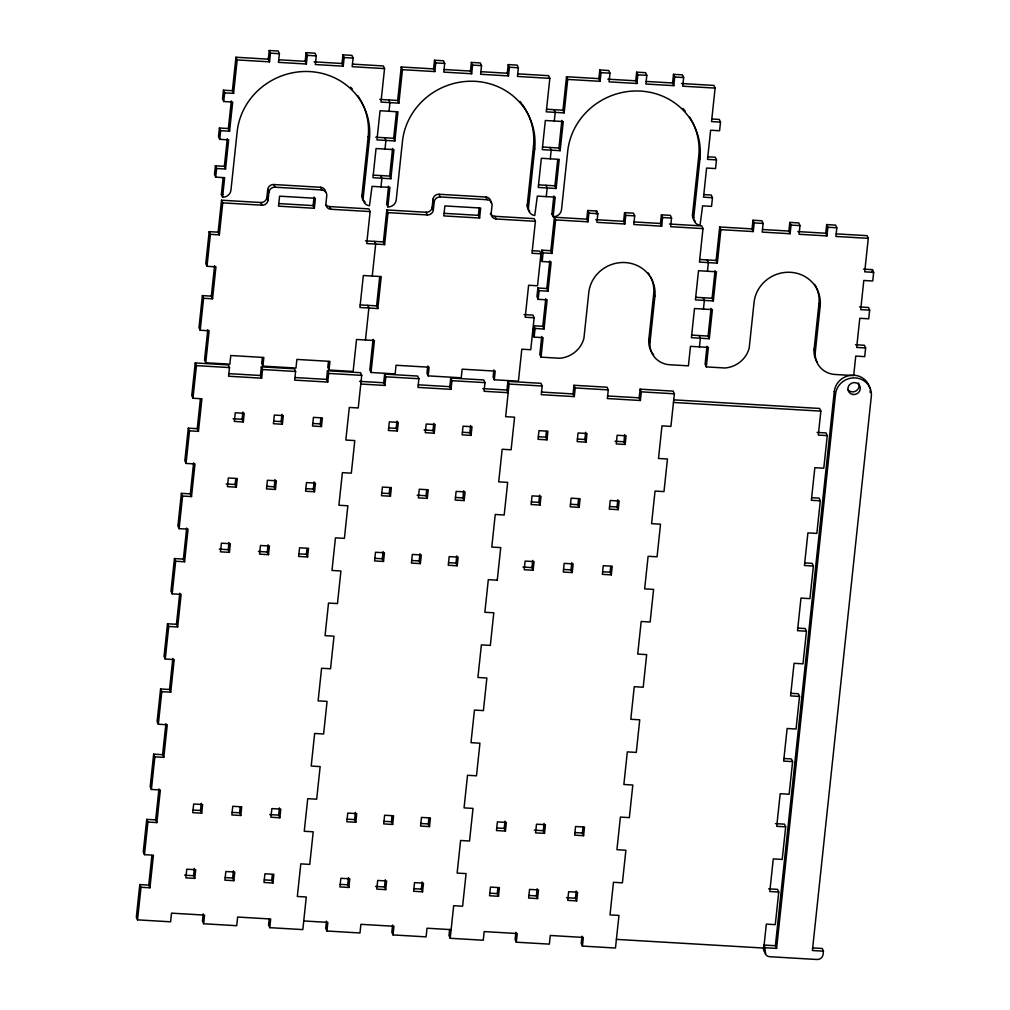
<?xml version="1.0" encoding="UTF-8"?>
<svg xmlns="http://www.w3.org/2000/svg" width="1010" height="1010" viewBox="0 0 1010 1010"><rect width="100%" height="100%" fill="white"/><g stroke="black" fill="none" stroke-linecap="round" stroke-linejoin="round"><path stroke-width="1.5" d="M215.408 165.804L216.62 168.481L225.571 169.011L224.359 166.334L215.408 165.804L214.486 174.465L215.698 177.141L224.649 177.672L222.579 197.165A7.689 7.259 -23.7 0 0 230.936 190.271L237.186 131.502A67.051 63.441 -24.3 0 1 310.007 71.596A67.051 63.441 -24.3 0 1 369.42 139.178L363.158 198.074A7.689 7.272 -24.3 0 0 369.483 205.8L372.034 186.358L389.936 187.405L387.865 206.898A7.689 7.259 -23.7 0 0 396.223 200.018L402.472 141.248A67.051 63.441 -24.3 0 1 475.293 81.343A67.051 63.441 -24.3 0 1 534.707 148.924L528.445 207.807A7.689 7.272 -24.3 0 0 534.77 215.547L537.32 196.104L555.21 197.152L553.139 216.645A7.689 7.259 -23.7 0 0 561.497 209.764L567.746 150.995A67.051 63.441 -24.3 0 1 640.567 91.089A67.051 63.441 -24.3 0 1 699.981 158.671L693.718 217.554A7.689 7.272 -24.3 0 0 700.044 225.293L702.594 205.838L711.545 206.368L712.467 197.72L711.255 195.031L703.793 194.602M219.423 128.005L220.634 130.681L229.586 131.212L228.374 128.535L219.423 128.005L218.501 136.653L219.713 139.329L228.664 139.86L225.571 169.011M223.437 90.193L224.649 92.87L233.6 93.4L232.388 90.723L223.437 90.193L222.516 98.854L223.728 101.53L232.679 102.061L229.586 131.212M139.797 884.583L141.009 887.26L149.947 887.79L148.748 885.101L139.797 884.583L136.337 917.181L137.537 919.857L170.602 921.802L171.523 913.154L204.575 915.098L203.654 923.759L236.706 925.703L237.628 917.042L270.68 918.999L269.771 927.66L302.823 929.604L306.282 896.994L297.331 896.476L300.803 863.866L309.754 864.396L313.214 831.798L304.262 831.268L307.734 798.67L316.673 799.2L320.145 766.59L311.194 766.072L314.653 733.462L323.604 733.992L327.076 701.394L318.125 700.864L321.584 668.254L330.535 668.784L334.007 636.186L325.056 635.656L328.515 603.058L337.466 603.576L340.925 570.978L331.987 570.461L335.446 537.85L344.397 538.38L347.857 505.783L338.905 505.252L342.377 472.642L351.328 473.172L354.788 440.575L345.837 440.044L349.308 407.447L358.247 407.964L361.719 375.366L360.507 372.69L327.455 370.733L326.533 379.394L327.745 382.07L294.693 380.126L295.602 371.465L294.402 368.789L261.337 366.845L260.416 375.493L261.628 378.182L228.576 376.225L229.497 367.577L228.285 364.888L195.233 362.944L191.761 395.541L192.973 398.23L201.924 398.748L198.452 431.358L189.514 430.828L188.302 428.152L197.24 428.682L198.452 431.358M146.728 819.375L147.94 822.052L156.878 822.582L155.666 819.905L146.728 819.375L143.268 851.973L144.468 854.649L153.419 855.18L149.947 887.79M153.659 754.167L154.871 756.856L163.809 757.374L162.597 754.697L153.659 754.167L150.187 786.777L151.399 789.454L160.35 789.984L156.878 822.582M160.59 688.971L161.789 691.648L170.74 692.178L169.529 689.489L160.59 688.971L157.118 721.569L158.33 724.246L167.269 724.776L163.809 757.374M167.508 623.763L168.72 626.44L177.672 626.97L176.46 624.294L167.508 623.763L164.049 656.361L165.261 659.038L174.2 659.568L170.74 692.178M174.44 558.555L175.652 561.232L184.603 561.762L183.391 559.085L174.44 558.555L170.98 591.153L172.192 593.842L181.131 594.36L177.672 626.97M181.371 493.36L182.583 496.036L191.521 496.566L190.322 493.877L181.371 493.36L177.911 525.957L179.123 528.634L188.062 529.164L184.603 561.762M188.302 428.152L184.843 460.749L186.042 463.426L194.993 463.956L191.521 496.566M202.391 295.602L203.603 298.278L212.542 298.808L211.343 296.132L202.391 295.602L198.995 327.581L200.195 330.257L209.146 330.788L205.75 362.754L229.863 364.181L230.772 355.52L263.837 357.464L262.916 366.125L295.968 368.069L296.889 359.421L329.942 361.365L329.02 370.026L353.134 371.44L356.53 339.474L374.432 340.522L371.023 372.501L395.137 373.915L396.059 365.266L429.111 367.211L428.19 375.872L461.242 377.816L462.163 369.168L495.216 371.112L494.294 379.773L518.408 381.187L521.817 349.208L530.755 349.738L534.151 317.759L532.939 315.082L524.001 314.565M209.184 231.656L210.396 234.333L219.347 234.85L218.135 232.174L209.184 231.656L205.787 263.623L207 266.299L215.951 266.829L212.542 298.808M215.698 177.141L216.62 168.481M219.713 139.329L220.634 130.681M223.728 101.53L224.649 92.87M137.537 919.857L141.009 887.26M144.468 854.649L147.94 822.052M151.399 789.454L154.871 756.856M158.33 724.246L161.789 691.648M165.261 659.038L168.72 626.44M172.192 593.842L175.652 561.232M179.123 528.634L182.583 496.036M186.042 463.426L189.514 430.828M192.973 398.23L196.445 365.62L195.233 362.944M200.195 330.257L203.603 298.278M207 266.299L210.396 234.333M222.579 197.165L221.367 194.475L223.122 177.987M224.359 166.334L227.288 138.724M228.374 128.535L231.315 100.912M232.388 90.723L235.949 57.242L268.319 59.161L269.531 61.837L237.161 59.931L235.949 57.242M148.748 885.101L151.879 855.609M155.666 819.905L158.974 788.861M162.597 754.697L165.905 723.652M169.529 689.489L172.824 658.444M176.46 624.294L179.755 593.236M183.391 559.085L186.686 528.041M190.322 493.877L193.617 462.833M197.24 428.682L200.384 399.177M207.782 329.626L204.538 360.078L205.75 362.754M211.343 296.132L214.575 265.68M218.135 232.174L221.531 200.207L260.782 202.518A5.593 5.29 -24.3 0 0 266.867 197.518L267.713 189.526A5.593 5.29 -24.3 0 1 273.786 184.527L320.612 187.279A5.593 5.29 -24.3 0 1 325.586 192.241M233.6 93.4L237.161 59.931M219.347 234.85L222.743 202.884L221.531 200.207M268.319 59.161L269.241 50.5L278.192 51.03L279.404 53.707L278.482 62.355L306.383 64.009L307.305 55.348L306.093 52.671L315.032 53.202L316.244 55.878L315.322 64.539L343.223 66.18L344.145 57.52L342.933 54.843L351.884 55.373L353.096 58.05L352.174 66.71L384.545 68.617L380.985 102.086L398.887 103.146L402.447 69.665L401.235 66.988L433.606 68.895L434.818 71.571L402.447 69.665M269.531 61.837L270.453 53.176L269.241 50.5M194.779 878.384L195.7 869.724L186.762 869.206L185.84 877.854L194.779 878.384L193.579 875.708L194.337 868.486M201.71 813.176L202.631 804.528L193.68 803.998L192.771 812.646L201.71 813.176L200.498 810.5L201.268 803.291M229.434 552.356L230.343 543.708L221.405 543.178L220.483 551.839L229.434 552.356L228.222 549.68L228.98 542.471M236.353 487.161L237.274 478.5L228.336 477.97L227.414 486.631L236.353 487.161L235.153 484.472L235.759 478.702M243.284 421.953L244.205 413.292L235.254 412.762L234.345 421.423L243.284 421.953L242.072 419.276L242.842 412.055M222.743 202.884L261.994 205.194A5.593 5.29 -24.3 0 0 268.067 200.195L268.925 192.203L267.713 189.526M203.212 913.861L202.442 921.082L203.654 923.759M262.322 357.679L261.704 363.448L262.916 366.125M261.628 378.182L262.55 369.521L261.337 366.845M306.383 64.009L305.171 61.332L306.093 52.671M233.865 880.682L234.787 872.034L225.836 871.504L224.914 880.164L233.865 880.682L232.653 878.006L233.424 870.797M240.797 815.487L241.718 806.826L232.767 806.296L231.845 814.956L240.797 815.487L239.585 812.797L240.203 807.028M268.509 554.667L269.43 546.006L260.479 545.488L259.57 554.136L268.509 554.667L267.296 551.99L268.067 544.769M275.44 489.459L276.361 480.798L267.41 480.28L266.488 488.928L275.44 489.459L274.228 486.782L274.998 479.573M282.371 424.25L283.292 415.602L274.341 415.072L273.42 423.72L282.371 424.25L281.159 421.574L281.929 414.365M314.337 208.275L315.398 198.288L279.581 196.18L278.52 206.166L314.337 208.275L313.125 205.598L314.034 197.038M343.223 66.18L342.011 63.504L342.933 54.843M272.952 882.992L273.861 874.332L264.923 873.801L264.001 882.462L272.952 882.992L271.74 880.316L272.346 874.546M279.871 817.784L280.793 809.124L271.854 808.606L270.933 817.254L279.871 817.784L278.672 815.108L279.429 807.899M307.595 556.965L308.517 548.316L299.566 547.786L298.644 556.447L307.595 556.965L306.383 554.288L307.002 548.518M314.527 491.769L315.448 483.108L306.497 482.578L305.575 491.239L314.527 491.769L313.315 489.08L314.085 481.871M321.458 426.561L322.367 417.9L313.428 417.37L312.507 426.031L321.458 426.561L320.246 423.884L320.852 418.102M269.165 919.201L268.559 924.971L269.771 927.66M328.427 361.567L327.808 367.35L329.02 370.026M327.745 382.07L328.667 373.422L327.455 370.733M364.092 201.205A7.689 7.272 -24.3 0 1 361.946 195.384L368.208 136.501A67.051 63.441 -24.3 0 0 361.529 101.896M325.927 204.79A5.593 5.29 -24.3 0 0 329.651 206.57L368.915 208.893L370.127 211.57L366.731 243.549L384.621 244.597L388.017 212.63L386.805 209.941L426.069 212.264A5.593 5.29 -24.3 0 0 432.141 207.252L432.987 199.273A5.593 5.29 -24.3 0 1 439.06 194.261L485.898 197.026A5.593 5.29 -24.3 0 1 490.835 202.682M380.985 186.888L381.894 178.227L380.694 175.551M384.999 149.076L385.921 140.428L384.709 137.739M389.014 111.277L389.936 102.616L388.724 99.939M365.481 339.991L368.877 308.025L367.665 305.348M372.273 276.046L375.669 244.066L374.458 241.39M387.865 206.898L386.653 204.222L388.56 186.231M390.857 178.757L393.951 149.606L376.048 148.546L372.955 177.697L390.857 178.757L389.645 176.081L392.574 148.457M394.872 140.946L397.965 111.807L380.063 110.746L376.97 139.898L394.872 140.946L393.66 138.269L396.438 112.186M398.887 103.146L397.675 100.47L401.235 66.988M373.056 339.373L369.824 369.824L371.023 372.501M377.828 308.555L381.224 276.576L363.335 275.515L359.926 307.495L377.828 308.555L376.616 305.866L379.684 276.942M384.621 244.597L383.409 241.92L386.805 209.941M326.483 921.133L325.712 928.341L326.924 931.018L359.977 932.975L360.898 924.327L393.951 926.271L393.041 934.919L426.094 936.863L427.015 928.215L451.129 929.642M360.797 384.027L384.898 385.441L383.699 382.765L384.621 374.104L417.673 376.061L418.885 378.737L417.963 387.398L451.015 389.342L451.937 380.682L450.725 378.005L483.777 379.949L484.989 382.638L484.068 391.287L508.181 392.713L506.969 390.037L482.856 388.61M326.924 931.018L327.846 922.37L303.745 920.956M384.898 385.441L385.82 376.793L384.621 374.104M433.606 68.895L434.527 60.246L443.478 60.777L444.69 63.453L443.769 72.101L471.67 73.755L472.579 65.094L471.38 62.418L480.318 62.948L481.53 65.625L480.608 74.273L508.51 75.927L509.431 67.266L508.219 64.589L517.17 65.12L518.383 67.796L517.461 76.444L549.831 78.351L546.271 111.832L564.161 112.893L567.721 79.411L566.509 76.735L598.892 78.641L600.091 81.318L567.721 79.411M348.879 887.462L349.801 878.814L340.85 878.283L339.928 886.944L348.879 887.462L347.667 884.785L348.437 877.576M355.81 822.266L356.732 813.606L347.781 813.075L346.859 821.736L355.81 822.266L354.598 819.577L355.368 812.368M383.522 561.446L384.444 552.786L375.493 552.268L374.571 560.916L383.522 561.446L382.31 558.77L383.08 551.548M390.453 496.238L391.375 487.59L382.424 487.06L381.502 495.708L390.453 496.238L389.241 493.562L389.86 487.792M397.385 431.03L398.306 422.382L389.355 421.852L388.433 430.512L397.385 431.03L396.173 428.354L396.943 421.145M434.818 71.571L435.739 62.923L434.527 60.246M388.017 212.63L427.268 214.941A5.593 5.29 -24.3 0 0 433.353 209.928L434.199 201.95L432.987 199.273M427.748 365.974L426.977 373.195L428.19 375.872M471.67 73.755L470.458 71.066L471.38 62.418M385.719 889.633L386.641 880.985L377.69 880.455L376.78 889.116L385.719 889.633L384.52 886.957L385.277 879.748M392.65 824.438L393.572 815.777L384.621 815.247L383.699 823.908L392.65 824.438L391.438 821.749L392.057 815.979M420.375 563.618L421.284 554.957L412.345 554.44L411.423 563.088L420.375 563.618L419.163 560.941L419.92 553.72M427.293 498.41L428.215 489.762L419.276 489.231L418.355 497.88L427.293 498.41L426.094 495.733L426.7 489.964M434.224 433.202L435.146 424.553L426.195 424.023L425.286 432.684L434.224 433.202L433.012 430.525L433.782 423.316M392.6 925.034L391.829 932.243L393.041 934.919M451.015 389.342L449.803 386.666L450.725 378.005M479.611 218.021L480.672 208.035L444.867 205.926L443.807 215.913L479.611 218.021L478.399 215.345L479.157 208.211M508.51 75.927L507.298 73.238L508.219 64.589M422.571 891.817L423.493 883.157L414.542 882.626L413.62 891.287L422.571 891.817L421.359 889.128L422.13 881.919M429.502 826.609L430.424 817.948L421.473 817.418L420.551 826.079L429.502 826.609L428.291 823.92L428.897 818.15M457.214 565.789L458.136 557.129L449.185 556.611L448.263 565.259L457.214 565.789L456.002 563.113L456.772 555.904M464.145 500.581L465.067 491.933L456.116 491.403L455.194 500.051L464.145 500.581L462.933 497.905L463.704 490.696M471.077 435.373L471.998 426.725L463.047 426.195L462.125 434.856L471.077 435.373L469.865 432.697L470.635 425.488M493.852 369.875L493.095 377.084L494.294 379.773M449.652 929.402L448.995 935.614L450.208 938.29L483.26 940.234L484.181 931.586L517.234 933.53L516.312 942.191L549.377 944.135L550.286 935.475L583.351 937.431L582.429 946.08L615.481 948.036L618.953 915.426L610.002 914.908L613.474 882.298L622.413 882.828L625.884 850.231L616.933 849.7L620.392 817.09L629.344 817.62L632.816 785.022L623.864 784.492L627.324 751.894L636.275 752.412L639.747 719.814L630.795 719.284L634.255 686.686L643.206 687.217L646.665 654.619L637.714 654.089L641.186 621.478L650.137 622.009L653.596 589.411L644.645 588.88L648.117 556.283L657.068 556.8L660.527 524.203L651.576 523.672L655.048 491.075L663.987 491.605L667.458 458.994L658.507 458.464L661.967 425.866L670.918 426.397L674.377 393.799L673.165 391.123L640.113 389.166L639.191 397.826L640.403 400.503L607.351 398.546L608.273 389.898L607.06 387.221L574.008 385.277L573.087 393.925L574.299 396.602L541.234 394.658L542.155 386.009L540.943 383.32L507.891 381.376L506.906 390.693M528.76 210.269A7.689 7.272 -24.3 0 1 527.233 205.131L533.495 146.248A67.051 63.441 -24.3 0 0 522.258 104.358M450.208 938.29L453.667 905.692L462.618 906.21L466.077 873.612L457.139 873.082L460.598 840.484L469.549 841.014L473.008 808.404L464.057 807.886L467.529 775.276L476.48 775.806L479.939 743.196L470.988 742.678L474.46 710.068L483.411 710.598L486.87 678L477.919 677.47L481.391 644.872L490.33 645.403L493.802 612.792L484.851 612.275L488.31 579.664L497.261 580.194M507.891 381.376L509.103 384.052L505.644 416.663L514.582 417.18L511.11 449.791L502.172 449.261L498.713 481.858L507.664 482.389L504.192 514.999L495.241 514.469L491.782 547.067L500.733 547.597L497.261 580.194M490.443 213.375A5.593 5.29 -24.3 0 0 494.925 216.317L534.189 218.627L535.401 221.316L532.005 253.283L540.943 253.813L537.547 285.792L528.609 285.262L525.213 317.241L534.151 317.759M546.259 196.622L547.18 187.974L545.968 185.297M550.273 158.822L551.195 150.162L549.995 147.485M554.288 121.011L555.222 112.362L554.01 109.686M533.861 325.801L535.073 328.477L544.024 329.007L542.812 326.318L533.861 325.801L532.952 334.449L534.151 337.125L543.102 337.656L541.032 357.149L559.628 358.247A26.222 24.808 -24.3 0 0 583.931 338.224L588.779 292.597A33.532 31.727 -24.3 0 1 625.24 262.562A33.532 31.727 -24.3 0 1 654.897 296.486L650.049 342.125A22.346 21.147 -24.3 0 0 669.819 364.749L688.416 365.835L690.486 346.342L708.376 347.402L706.306 366.895L724.902 367.993A26.222 24.808 -24.3 0 0 749.205 347.97L754.066 302.331A33.532 31.727 -24.3 0 1 790.514 272.309A33.532 31.727 -24.3 0 1 820.17 306.232L815.322 351.871A22.346 21.147 -24.3 0 0 835.093 374.483L853.69 375.581L855.76 356.088L864.711 356.618L865.633 347.958L864.421 345.281L855.47 344.751M537.875 287.989L539.087 290.665L548.039 291.196L546.827 288.519L537.875 287.989L536.954 296.65L538.166 299.326L547.117 299.856L544.024 329.007M541.89 250.19L543.102 252.866L552.053 253.396L550.854 250.72L541.89 250.19L540.981 258.838L542.181 261.527L551.144 262.044L548.039 291.196M534.151 337.125L535.073 328.477M538.166 299.326L539.087 290.665M542.181 261.527L543.102 252.866M553.139 216.645L551.927 213.968L553.846 195.978M556.131 188.504L559.224 159.353L541.335 158.292L538.242 187.443L556.131 188.504L554.919 185.815L557.697 159.744M560.146 150.692L563.252 121.541L545.349 120.493L542.256 149.644L560.146 150.692L558.934 148.015L561.876 120.405M564.161 112.893L562.961 110.216L566.509 76.735M541.739 336.481L539.82 354.472L541.032 357.149M542.812 326.318L545.753 298.707M546.827 288.519L549.768 260.908M550.854 250.72L554.402 217.238L586.785 219.145L587.984 221.821L555.614 219.915L554.402 217.238M552.053 253.396L555.614 219.915M498.498 896.287L499.42 887.626L490.469 887.096L489.547 895.756L498.498 896.287L497.286 893.597L497.905 887.828M505.429 831.078L506.351 822.418L497.4 821.9L496.478 830.548L505.429 831.078L504.217 828.402L504.987 821.181M533.141 570.259L534.063 561.611L525.112 561.08L524.203 569.728L533.141 570.259L531.929 567.582L532.699 560.373M540.072 505.05L540.994 496.402L532.043 495.872L531.121 504.533L540.072 505.05L538.86 502.374L539.63 495.165M547.003 439.855L547.925 431.194L538.974 430.664L538.052 439.325L547.003 439.855L545.791 437.166L546.41 431.396M598.892 78.641L599.801 69.993L608.752 70.511L609.964 73.187L609.043 81.848L636.944 83.489L637.865 74.841L636.653 72.164L645.605 72.682L646.804 75.371L645.895 84.019L673.784 85.661L674.705 77.013L673.493 74.336L682.444 74.854L683.656 77.543L682.735 86.191L715.105 88.097L711.545 121.579L720.496 122.109L719.575 130.757L710.623 130.227L707.53 159.378L716.481 159.908L715.56 168.569L706.609 168.039L703.515 197.19L712.467 197.72M600.091 81.318L601.013 72.669L599.801 69.993M586.785 219.145L587.694 210.497L596.645 211.014L597.857 213.691L596.935 222.351L624.837 223.993L625.758 215.345L624.546 212.668L633.497 213.186L634.697 215.875L633.788 224.523L661.676 226.164L662.598 217.516L661.386 214.84L670.337 215.357L671.549 218.046L670.627 226.695L702.998 228.601L699.438 262.082L717.34 263.143L720.887 229.661L719.688 226.985L752.059 228.891L753.271 231.568L720.887 229.661M587.984 221.821L588.906 213.173L587.694 210.497M515.87 932.293L515.113 939.515L516.312 942.191M574.299 396.602L575.208 387.954L574.008 385.277M596.342 213.905L596.645 211.014M537.585 898.584L538.507 889.936L529.556 889.406L528.634 898.054L537.585 898.584L536.373 895.908L537.143 888.699M544.516 833.376L545.425 824.728L536.487 824.198L535.565 832.859L544.516 833.376L543.304 830.7L544.062 823.491M572.228 572.569L573.15 563.908L564.199 563.378L563.277 572.039L572.228 572.569L571.016 569.88L571.786 562.671M579.159 507.361L580.081 498.7L571.13 498.183L570.208 506.831L579.159 507.361L577.947 504.684L578.553 498.915M586.09 442.153L586.999 433.505L578.061 432.974L577.139 441.623L586.09 442.153L584.878 439.476L585.636 432.267M636.944 83.489L635.732 80.813L636.653 72.164M624.837 223.993L623.624 221.316L624.546 212.668M576.659 900.895L577.581 892.234L568.643 891.716L567.721 900.364L576.659 900.895L575.447 898.206L576.218 890.997M583.591 835.687L584.512 827.026L575.561 826.508L574.652 835.156L583.591 835.687L582.379 833.01L582.997 827.24M611.315 574.867L612.224 566.219L603.286 565.688L602.364 574.349L611.315 574.867L610.103 572.19L610.709 566.421M618.234 509.659L619.155 501.01L610.217 500.48L609.295 509.141L618.234 509.659L617.034 506.982L617.792 499.773M625.165 444.463L626.086 435.802L617.135 435.272L616.226 443.933L625.165 444.463L623.953 441.774L624.723 434.565M581.987 936.194L581.217 943.403L582.429 946.08M673.784 85.661L672.584 82.984L673.493 74.336M640.403 400.503L641.325 391.855L640.113 389.166M661.676 226.164L660.477 223.488L661.386 214.84M653.685 354.901A22.346 21.147 -24.3 0 1 648.837 339.448L653.685 293.809A33.532 31.727 -24.3 0 0 650.364 276.374M694.337 220.357A7.689 7.272 -24.3 0 1 692.506 214.877L698.769 155.994A67.051 63.441 -24.3 0 0 689.615 117.147M699.438 346.872L700.359 338.224L699.147 335.535M703.44 309.073L704.374 300.412L703.162 297.735M707.467 271.261L708.389 262.613L707.177 259.936M707.013 346.228L705.094 364.219L706.306 366.895M709.298 338.741L712.403 309.603L694.501 308.542L691.408 337.694L709.298 338.741L708.086 336.065L711.027 308.454M713.312 300.942L716.418 271.791L698.516 270.731L695.423 299.882L713.312 300.942L712.113 298.266L715.042 270.642M717.34 263.143L716.128 260.454L719.688 226.985M752.059 228.891L752.98 220.23L761.919 220.761L763.131 223.437L762.209 232.098L790.11 233.739L791.032 225.091L789.82 222.402L798.771 222.932L799.983 225.609L799.061 234.269L826.963 235.911L827.872 227.263L826.672 224.573L835.611 225.104L836.823 227.78L835.901 236.441L868.272 238.347L864.724 271.829L873.663 272.359L872.741 281.007L863.803 280.477L860.697 309.628L869.648 310.158L868.726 318.807L859.788 318.289L856.682 347.44L865.633 347.958M753.271 231.568L754.18 222.907L752.98 220.23M790.11 233.739L788.898 231.063L789.82 222.402M826.963 235.911L825.751 233.234L826.672 224.573M817.292 362.438A22.346 21.147 -24.3 0 1 814.111 349.195L818.958 303.555A33.532 31.727 -24.3 0 0 814.641 284.391M812.772 947.923L822.216 948.478L823.428 951.167L823.074 954.5A5.593 5.29 -24.3 0 1 817.002 959.5L769.746 956.71A5.593 5.29 -24.3 0 1 764.81 951.067L763.598 948.377L763.951 945.044L775.39 945.726L776.602 948.403L765.163 947.733L763.951 945.044M673.822 399.859L819.64 408.457L820.852 411.133L818.302 435.083L827.253 435.613L823.781 468.211L814.843 467.68L811.371 500.291L820.322 500.821L816.85 533.419L807.912 532.889L804.452 565.499L813.391 566.017L809.932 598.627L800.981 598.097L797.521 630.694L806.46 631.225L803 663.835L794.049 663.305L790.59 695.903L799.529 696.433L796.069 729.031L787.131 728.5L783.659 761.111L792.597 761.628L789.138 794.239L780.2 793.708L776.728 826.306L785.679 826.836L782.207 859.434L773.269 858.917L769.797 891.514L778.748 892.045L775.276 924.642L766.337 924.125L763.787 948.062L616.403 939.376M764.81 951.067L765.163 947.733M775.39 945.726L834.285 391.489A18.167 17.183 -24.3 0 1 851.771 375.228M776.602 948.403L835.497 394.165L834.285 391.489M872.148 272.561L872.463 269.67L863.512 269.14M534.694 149.051L533.482 146.362M270.453 53.176L279.404 53.707M307.305 55.348L316.244 55.878M344.145 57.52L353.096 58.05M435.739 62.923L444.69 63.453M472.579 65.094L481.53 65.625M509.431 67.266L518.383 67.796M601.013 72.669L609.964 73.187M637.865 74.841L646.804 75.371M674.705 77.013L683.656 77.543M278.823 59.779L305.171 61.332M314.123 61.85L342.011 63.504M352.503 64.122L383.333 65.94L384.545 68.617M444.11 69.513L470.458 71.066M480.949 71.685L507.298 73.238M517.789 73.856L548.619 75.674L549.831 78.351M607.831 79.171L635.732 80.813M646.223 81.431L672.584 82.984M681.523 83.514L713.893 85.421L715.105 88.097M379.773 99.409L397.675 100.47M546.549 109.244L562.961 110.216M711.835 118.991L719.284 119.432L720.496 122.109M375.758 137.221L393.66 138.269M542.534 147.043L558.934 148.015M707.808 156.79L715.269 157.232L716.481 159.908M373.233 175.109L389.645 176.081M538.519 184.855L554.919 185.815M268.925 192.203A5.593 5.29 -24.3 0 1 274.998 187.203L321.824 189.968A5.593 5.29 -24.3 0 1 326.773 195.612L325.914 203.603A5.593 5.29 -24.3 0 0 330.863 209.259L370.127 211.57M434.199 201.95A5.593 5.29 -24.3 0 1 440.272 196.95L487.098 199.702A5.593 5.29 -24.3 0 1 492.047 205.358L491.201 213.35A5.593 5.29 -24.3 0 0 496.137 218.993L535.401 221.316M588.906 213.173L597.857 213.691M625.758 215.345L634.697 215.875M662.598 217.516L671.549 218.046M754.18 222.907L763.131 223.437M791.032 225.091L799.983 225.609M827.872 227.263L836.823 227.78M595.723 219.675L623.624 221.316M634.116 221.935L660.477 223.488M669.415 224.018L701.786 225.924L702.998 228.601M762.55 229.51L788.898 231.063M797.85 231.593L825.751 233.234M836.242 233.853L867.072 235.671L868.272 238.347M278.874 203.578L313.125 205.598M444.147 213.325L478.399 215.345M699.728 259.494L716.128 260.454M365.519 240.86L383.409 241.92M532.283 250.695L539.731 251.136L540.943 253.813M695.701 297.293L712.113 298.266M859.497 306.952L868.436 307.482L869.648 310.158M360.216 304.906L376.616 305.866M691.686 335.105L708.086 336.065M196.445 365.62L229.497 367.577M262.55 369.521L295.602 371.465M328.667 373.422L361.719 375.366M385.82 376.793L418.885 378.737M451.937 380.682L484.989 382.638M509.103 384.052L542.155 386.009M575.208 387.954L608.273 389.898M641.325 391.855L674.377 393.799M228.942 373.649L260.416 375.493M295.046 377.538L326.533 379.394M359.585 381.351L383.699 382.765M418.329 384.81L449.803 386.666M541.6 392.069L573.087 393.925M607.717 395.97L639.191 397.826M673.468 402.447L820.852 411.133M817.103 432.406L826.041 432.937L827.253 435.613M233.133 418.746L242.072 419.276M273.71 421.132L281.159 421.574M312.784 423.442L320.246 423.884M388.711 427.912L396.173 428.354M424.074 429.995L433.012 430.525M462.403 432.255L469.865 432.697M538.343 436.724L545.791 437.166M577.417 439.034L584.878 439.476M615.014 441.256L623.953 441.774M811.661 497.703L819.11 498.132L820.322 500.821M226.202 483.954L235.153 484.472M266.779 486.34L274.228 486.782M305.853 488.651L313.315 489.08M381.78 493.12L389.241 493.562M417.143 495.203L426.094 495.733M455.485 497.463L462.933 497.905M531.412 501.932L538.86 502.374M570.486 504.242L577.947 504.684M609.573 506.54L617.034 506.982M804.73 562.898L812.179 563.34L813.391 566.017M219.271 549.15L228.222 549.68M258.358 551.46L267.296 551.99M298.922 553.846L306.383 554.288M374.862 558.328L382.31 558.77M411.701 560.499L419.163 560.941M448.554 562.671L456.002 563.113M522.991 567.052L531.929 567.582M563.555 569.451L571.016 569.88M602.642 571.748L610.103 572.19M797.799 628.106L805.248 628.548L806.46 631.225M790.868 693.314L798.317 693.756L799.529 696.433M783.937 758.51L791.398 758.952L792.597 761.628M775.516 823.63L784.467 824.16L785.679 826.836M193.049 810.058L200.498 810.5M232.123 812.368L239.585 812.797M269.72 814.578L278.672 815.108M347.137 819.148L354.598 819.577M383.989 821.319L391.438 821.749M420.829 823.491L428.291 823.92M496.756 827.96L504.217 828.402M534.353 830.169L543.304 830.7M574.93 832.568L582.379 833.01M768.597 888.838L777.536 889.368L778.748 892.045M184.628 875.178L193.579 875.708M225.205 877.564L232.653 878.006M264.279 879.874L271.74 880.316M340.206 884.343L347.667 884.785M375.569 886.426L384.52 886.957M413.898 888.686L421.359 889.128M489.837 893.168L497.286 893.597M528.912 895.466L536.373 895.908M566.509 897.688L575.447 898.206M823.428 951.167L812.406 950.511L871.314 396.286A18.167 17.183 -24.3 0 0 855.243 377.904A18.167 17.183 -24.3 0 0 835.497 394.165M872.463 269.67L873.663 272.359M818.958 303.555L820.17 306.232M814.111 349.195L815.322 351.871M698.756 156.108L699.968 158.785M692.506 214.877L693.718 217.554M653.685 293.809L654.897 296.486M648.837 339.448L650.049 342.125M527.233 205.131L528.445 207.807M494.925 216.317L496.137 218.993M485.898 197.026L487.098 199.702M439.06 194.261L440.272 196.95M432.141 207.252L433.353 209.928M426.069 212.264L427.268 214.941M368.195 136.628L369.408 139.304M361.946 195.384L363.158 198.074M329.651 206.57L330.863 209.259M320.612 187.279L321.824 189.968M273.786 184.527L274.998 187.203M266.867 197.518L268.067 200.195M260.782 202.518L261.994 205.194M222.806 194.438A7.689 7.272 -24.3 0 1 221.367 194.475M350.546 87.15A67.051 63.441 -24.3 0 1 352.275 88.918M357.691 95.609A67.051 63.441 -24.3 0 1 359.055 97.654M359.712 98.702A67.051 63.441 -24.3 0 1 360.949 100.823M365.191 202.05A7.689 7.272 -24.3 0 1 364.446 201.508M387.133 204.235A7.689 7.272 -24.3 0 1 386.653 204.222M519.998 101.442A67.051 63.441 -24.3 0 1 521.526 103.373M529.732 211.254A7.689 7.272 -24.3 0 1 529.063 210.623M765.858 953.162A5.593 5.29 -24.3 0 1 763.598 948.377M852.907 375.19A18.167 17.183 -24.3 0 1 869.787 388.194M870.128 390.34A18.167 17.183 -24.3 0 1 870.178 392.511M858.475 382.979A6.287 5.946 -24.3 0 1 856.025 390.946A6.287 5.946 -24.3 0 1 847.718 389.418M552.887 213.968A7.689 7.272 -24.3 0 1 551.927 213.968M682.836 108.398A67.051 63.441 -24.3 0 1 685.272 111.176M695.372 221.278A7.689 7.272 -24.3 0 1 694.665 220.685M648.269 272.978A33.532 31.727 -24.3 0 1 649.367 274.644M852.958 394.506A6.287 5.946 -24.3 0 0 859.99 386.338A6.287 5.946 -24.3 0 0 849.385 384.848A6.287 5.946 -24.3 0 0 852.958 394.506"/></g></svg>
